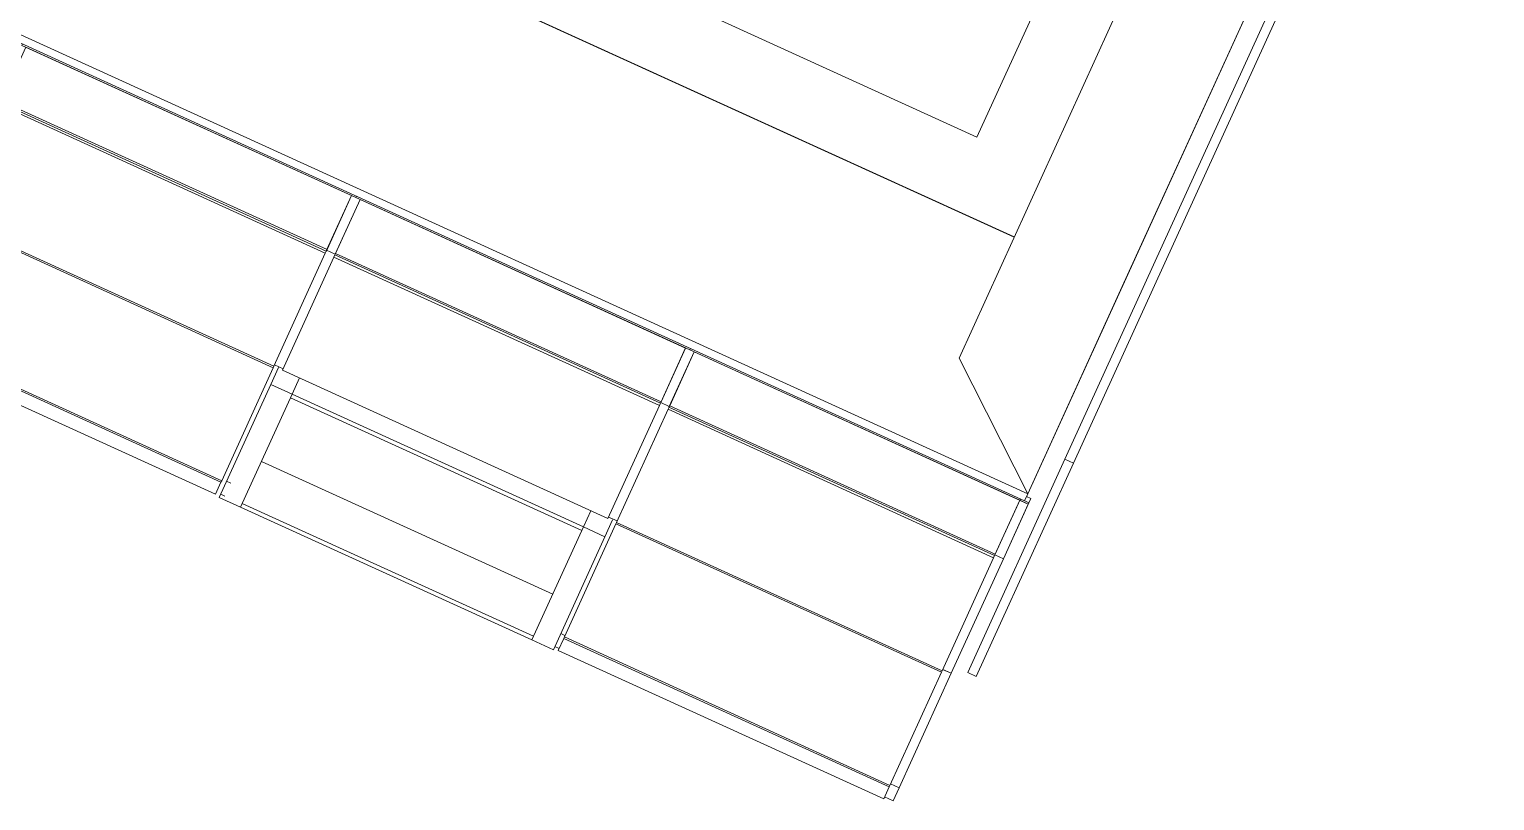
# Model space of a CAD drawing. Header units: inches. Extents: x -578 to 1873, y 397 to 1812.
# Drawn here: x -58.7 to 96.9, y 1045.3 to 1127.2 of the extents above; entities that cross this region are included whole.
import ezdxf

# ---------------------------------------------------------------- set-up
doc = ezdxf.new("R2010")
doc.units = ezdxf.units.IN
doc.header["$MEASUREMENT"] = 0
for name, color, linetype, lineweight in [('A-FLOR', 192, 'Continuous', 13), ('A-GLAZ-CURT', 52, 'Continuous', 9), ('A-GLAZ-CWMG', 51, 'Continuous', 9), ('A-WALL', 113, 'Continuous', 13)]:
    doc.layers.add(name, color=color, linetype=linetype, lineweight=lineweight)

# ---------------------------------------------------------------- blocks, each defined once
blk = doc.blocks.new('3D Cad File Example_dwg_CP_Solar Panel - Square-1731942-_3D_-2915-Level 1')
at = {"layer": 'A-GLAZ-CURT'}
for p, q in [((-1042.2, -43.84), (-1041.61, -42.55)), ((-1041.61, -42.55), (-1041.54, -42.39)), ((-1041.61, -42.55), (-1007.04, -58.31)), ((-1007.62, -59.59), (-1042.2, -43.84)), ((-1007.62, -59.59), (-1007.04, -58.31)), ((-1007.04, -58.31), (-1006.96, -58.15))]:
    blk.add_line(p, q, dxfattribs=at)
blk = doc.blocks.new('3D Cad File Example_dwg_CP_Solar Panel - Square-V6-_3D_-2916-Level 1')
at = {"layer": 'A-GLAZ-CURT'}
for p, q in [((-1036.07, -30.38), (-1041.54, -42.39)), ((-1036.07, -30.38), (-1036, -30.22)), ((-1001.49, -46.14), (-1036.07, -30.38)), ((-1041.54, -42.39), (-1006.96, -58.15)), ((-1001.49, -46.14), (-1006.96, -58.15)), ((-1001.49, -46.14), (-1001.42, -45.98))]:
    blk.add_line(p, q, dxfattribs=at)
blk = doc.blocks.new('3D Cad File Example_dwg_System Panel - Solar Wall Edges-1683376-_3D_-2917-Level 1')
at = {"layer": 'A-GLAZ-CURT'}
for p, q in [((-1027.75, -12.11), (-1030.35, -17.83)), ((-1027.75, -12.11), (-993.17, -27.87)), ((-1030.35, -17.83), (-995.77, -33.59)), ((-995.77, -33.59), (-993.17, -27.87))]:
    blk.add_line(p, q, dxfattribs=at)
blk = doc.blocks.new('3D Cad File Example_dwg_Rectangular Mullion - 1_ x 1_5_ _Black_-1053128-_3D_-2918-Level 1')
at = {"layer": 'A-GLAZ-CWMG'}
for p, q in [((-959.45, -50.34), (-959.37, -50.18)), ((-924.87, -66.09), (-959.45, -50.34)), ((-924.79, -65.93), (-959.37, -50.18)), ((-924.79, -65.93), (-924.87, -66.09))]:
    blk.add_line(p, q, dxfattribs=at)
blk = doc.blocks.new('3D Cad File Example_dwg_Rectangular Mullion - 1_ x 1_5_ _Black_-1053131-_3D_-2919-Level 1')
at = {"layer": 'A-GLAZ-CWMG'}
for p, q in [((-970.5, -74.59), (-970.95, -74.38)), ((-971.57, -75.74), (-971.12, -75.95))]:
    blk.add_line(p, q, dxfattribs=at)
blk = doc.blocks.new('3D Cad File Example_dwg_Rectangular Mullion - 1_ x 1_5_ _Black_-1053131-_3D_-V1-Level 1')
at = {"layer": 'A-GLAZ-CWMG'}
for p, q in [((-864.03, -123.11), (-864.94, -122.69)), ((-865.56, -124.05), (-864.65, -124.47)), ((-864.65, -124.47), (-864.03, -123.11))]:
    blk.add_line(p, q, dxfattribs=at)
blk = doc.blocks.new('3D Cad File Example_dwg_Rectangular Mullion - 1_ x 1_5_ _Black_-V7-_3D_-2920-Level 1')
at = {"layer": 'A-GLAZ-CWMG'}
for p, q in [((-965.86, -62.01), (-964.95, -62.42)), ((-970.95, -74.38), (-970.5, -74.59))]:
    blk.add_line(p, q, dxfattribs=at)
blk = doc.blocks.new('3D Cad File Example_dwg_Rectangular Mullion - 1_ x 1_5_ _Black_-V7-_3D_-V2-Level 1')
at = {"layer": 'A-GLAZ-CWMG'}
for p, q in [((-864.03, -123.11), (-858.49, -110.94)), ((-859.4, -110.53), (-858.49, -110.94)), ((-864.94, -122.69), (-864.03, -123.11))]:
    blk.add_line(p, q, dxfattribs=at)
blk = doc.blocks.new('3D Cad File Example_dwg_Rectangular Mullion - 1_ x 1_5_ _Black_-V7-_3D_-V3-Level 1')
at = {"layer": 'A-GLAZ-CWMG'}
for p, q in [((-960.32, -49.84), (-960.38, -49.98)), ((-960.32, -49.84), (-959.41, -50.26)), ((-959.47, -50.39), (-959.41, -50.26)), ((-965.86, -62.01), (-964.95, -62.42))]:
    blk.add_line(p, q, dxfattribs=at)
blk = doc.blocks.new('3D Cad File Example_dwg_Rectangular Mullion - 1_ x 1_5_ _Black_-1683368-_3D_-2921-Level 1')
at = {"layer": 'A-GLAZ-CWMG'}
for p, q in [((-957.68, -44.04), (-960.32, -49.84)), ((-956.77, -44.46), (-959.41, -50.26)), ((-956.77, -44.46), (-957.68, -44.04)), ((-960.32, -49.84), (-959.41, -50.26))]:
    blk.add_line(p, q, dxfattribs=at)
blk = doc.blocks.new('3D Cad File Example_dwg_Rectangular Mullion - 1_ x 1_5_ _Black_-2339330-_3D_-2922-Level 1')
at = {"layer": 'A-GLAZ-CWMG'}
for p, q in [((-864.03, -123.11), (-864.94, -122.69)), ((-865.56, -124.05), (-864.65, -124.47)), ((-864.65, -124.47), (-864.03, -123.11))]:
    blk.add_line(p, q, dxfattribs=at)
blk = doc.blocks.new('3D Cad File Example_dwg_Rectangular Mullion - 1_ x 1_5_ _Black_-V8-_3D_-2923-Level 1')
at = {"layer": 'A-GLAZ-CWMG'}
for p, q in [((-864.03, -123.11), (-858.49, -110.94)), ((-859.4, -110.53), (-858.49, -110.94)), ((-864.94, -122.69), (-864.03, -123.11))]:
    blk.add_line(p, q, dxfattribs=at)
blk = doc.blocks.new('3D Cad File Example_dwg_Rectangular Mullion - 1_ x 1_5_ _Black_-V8-_3D_-V4-Level 1')
at = {"layer": 'A-GLAZ-CWMG'}
for p, q in [((-858.49, -110.94), (-852.94, -98.77)), ((-853.85, -98.36), (-853.91, -98.49)), ((-853.85, -98.36), (-852.94, -98.77)), ((-859.4, -110.53), (-858.49, -110.94))]:
    blk.add_line(p, q, dxfattribs=at)
blk = doc.blocks.new('3D Cad File Example_dwg_Rectangular Mullion - 1_ x 1_5_ _Black_-2339331-_3D_-2924-Level 1')
at = {"layer": 'A-GLAZ-CWMG'}
for p, q in [((-851.14, -92.41), (-853.85, -98.36)), ((-850.23, -92.82), (-852.94, -98.77)), ((-850.23, -92.82), (-850.68, -92.61)), ((-850.02, -92.37), (-850.48, -92.16)), ((-850.23, -92.82), (-850.02, -92.37)), ((-850.02, -92.37), (-850.05, -92.42)), ((-853.85, -98.36), (-852.94, -98.77))]:
    blk.add_line(p, q, dxfattribs=at)
blk = doc.blocks.new('3D Cad File Example_dwg_Rectangular Mullion - 1_ x 1_5_ _Black_-1053135-_3D_-2925-Level 1')
at = {"layer": 'A-GLAZ-CWMG'}
for p, q in [((-992.71, -28.08), (-992.64, -27.93)), ((-992.71, -28.08), (-957.22, -44.25)), ((-957.22, -44.25), (-957.15, -44.1))]:
    blk.add_line(p, q, dxfattribs=at)
blk = doc.blocks.new('3D Cad File Example_dwg_Rectangular Mullion - 1_ x 1_5_ _Black_-2339324-_3D_-2926-Level 1')
at = {"layer": 'A-GLAZ-CWMG'}
for p, q in [((-886.24, -76.6), (-886.18, -76.44)), ((-850.3, -92.97), (-886.24, -76.6)), ((-850.23, -92.82), (-850.68, -92.61)), ((-850.02, -92.37), (-850.48, -92.16)), ((-850.23, -92.82), (-850.3, -92.97)), ((-850.02, -92.37), (-850.23, -92.82)), ((-850.02, -92.37), (-850.05, -92.42))]:
    blk.add_line(p, q, dxfattribs=at)
blk = doc.blocks.new('3D Cad File Example_dwg_Rectangular Mullion - 2_5_ x 5_ rectangular _Orange_-1053136-_3D_-2947-Level 1')
at = {"layer": 'A-GLAZ-CWMG'}
for p, q in [((180.52, -35.38), (181.31, -33.65)), ((180.52, -35.38), (180.34, -35.77)), ((211.28, -49.87), (180.34, -35.77)), ((211.46, -49.47), (180.52, -35.38)), ((212.25, -47.75), (211.46, -49.47)), ((211.46, -49.47), (211.28, -49.87))]:
    blk.add_line(p, q, dxfattribs=at)
blk = doc.blocks.new('3D Cad File Example_dwg_Rectangular Mullion - 2_5_ x 5_ rectangular _Orange_-1053137-_3D_-2957-Level 1')
at = {"layer": 'A-GLAZ-CWMG'}
for p, q in [((341.57, -64.63), (372.51, -78.73)), ((339.35, -69.5), (339.53, -69.11)), ((339.35, -69.5), (370.29, -83.6)), ((339.53, -69.11), (370.47, -83.21)), ((370.29, -83.6), (370.47, -83.21))]:
    blk.add_line(p, q, dxfattribs=at)
blk = doc.blocks.new('3D Cad File Example_dwg_Rectangular Mullion - 2_5_ x 5_ rectangular _Orange_-1053171-_3D_-2958-Level 1')
at = {"layer": 'A-GLAZ-CWMG'}
for p, q in [((376.55, -69.87), (375.76, -71.59)), ((370.29, -83.6), (375.76, -71.59)), ((378.04, -72.63), (375.76, -71.59)), ((378.04, -72.63), (378.86, -70.84)), ((372.57, -84.64), (378.04, -72.63)), ((372.57, -84.64), (370.29, -83.6))]:
    blk.add_line(p, q, dxfattribs=at)
blk = doc.blocks.new('3D Cad File Example_dwg_Rectangular Mullion - 2_5_ x 5_ rectangular _Orange_-1053172-_3D_-2959-Level 1')
at = {"layer": 'A-GLAZ-CWMG'}
for p, q in [((343.37, -54.67), (342.55, -56.46)), ((345.61, -55.77), (344.82, -57.49)), ((342.55, -56.46), (337.08, -68.47)), ((344.82, -57.49), (339.35, -69.5)), ((342.55, -56.46), (344.82, -57.49)), ((337.08, -68.47), (339.35, -69.5))]:
    blk.add_line(p, q, dxfattribs=at)
blk = doc.blocks.new('3D Cad File Example_dwg-2744-Level 1')
at = {"layer": 'A-FLOR'}
for p in [(-810.97, 44.27), (-887.38, -39.6)]:
    blk.add_line(p, (-855.76, -54.01), dxfattribs=at)
at = {"layer": 'A-WALL', "color": 103, "lineweight": 9}
for p, q in [((-857.66, -77.48), (-807.01, 33.67)), ((-800.76, 16.95), (-840.32, -69.87)), ((-851.81, -64.63), (-1017.76, 10.99)), ((-802.92, 12.21), (-850.36, -91.89)), ((-850.69, -92.62), (-1028.13, -11.76)), ((-850.36, -91.89), (-1027.8, -11.03)), ((-840.32, -69.87), (-850.36, -91.89)), ((-850.36, -91.89), (-857.66, -77.48)), ((-850.36, -91.89), (-850.69, -92.62))]:
    blk.add_line(p, q, dxfattribs=at)
at = {"layer": 'A-WALL'}
for p, q in [((-851.8, -64.6), (-1017.75, 11.02)), ((-804.08, 4.7), (-846.41, -88.21)), ((-845.5, -88.62), (-803.17, 4.29)), ((-856.74, -110.86), (-846.41, -88.21)), ((-855.83, -111.27), (-845.5, -88.62)), ((-845.5, -88.62), (-846.41, -88.21)), ((-855.83, -111.27), (-856.74, -110.86))]:
    blk.add_line(p, q, dxfattribs=at)
for name, p in [('3D Cad File Example_dwg_System Panel - Solar Wall Edges-1683376-_3D_-2917-Level 1', (70.98, -32.34)), ('3D Cad File Example_dwg_Rectangular Mullion - 1_ x 1_5_ _Black_-1053135-_3D_-2925-Level 1', (35.49, -16.17)), ('3D Cad File Example_dwg_CP_Solar Panel - Square-V6-_3D_-2916-Level 1', (76.52, -20.18)), ('3D Cad File Example_dwg_Rectangular Mullion - 1_ x 1_5_ _Black_-1053128-_3D_-2918-Level 1', (0, 0)), ('3D Cad File Example_dwg_Rectangular Mullion - 1_ x 1_5_ _Black_-1683368-_3D_-2921-Level 1', (35.49, -16.17)), ('3D Cad File Example_dwg_System Panel - Solar Wall Edges-1683376-_3D_-2917-Level 1', (106.47, -48.52)), ('3D Cad File Example_dwg_Rectangular Mullion - 1_ x 1_5_ _Black_-1053135-_3D_-2925-Level 1', (70.98, -32.34)), ('3D Cad File Example_dwg_CP_Solar Panel - Square-V6-_3D_-2916-Level 1', (70.98, -32.34)), ('3D Cad File Example_dwg_Rectangular Mullion - 1_ x 1_5_ _Black_-V7-_3D_-V3-Level 1', (35.49, -16.17)), ('3D Cad File Example_dwg_CP_Solar Panel - Square-V6-_3D_-2916-Level 1', (112.01, -36.35)), ('3D Cad File Example_dwg_Rectangular Mullion - 1_ x 1_5_ _Black_-1053128-_3D_-2918-Level 1', (35.49, -16.17)), ('3D Cad File Example_dwg_CP_Solar Panel - Square-1731942-_3D_-2915-Level 1', (70.98, -32.34)), ('3D Cad File Example_dwg_Rectangular Mullion - 1_ x 1_5_ _Black_-1683368-_3D_-2921-Level 1', (70.98, -32.34)), ('3D Cad File Example_dwg_System Panel - Solar Wall Edges-1683376-_3D_-2917-Level 1', (141.96, -64.69)), ('3D Cad File Example_dwg_Rectangular Mullion - 1_ x 1_5_ _Black_-2339324-_3D_-2926-Level 1', (0, 0)), ('3D Cad File Example_dwg_Rectangular Mullion - 2_5_ x 5_ rectangular _Orange_-1053172-_3D_-2959-Level 1', (-1273.32, -23.8)), ('3D Cad File Example_dwg_Rectangular Mullion - 1_ x 1_5_ _Black_-V7-_3D_-2920-Level 1', (35.49, -16.17)), ('3D Cad File Example_dwg_Rectangular Mullion - 2_5_ x 5_ rectangular _Orange_-1053136-_3D_-2947-Level 1', (-1109.02, -45.92)), ('3D Cad File Example_dwg_Rectangular Mullion - 1_ x 1_5_ _Black_-V7-_3D_-V3-Level 1', (70.98, -32.34)), ('3D Cad File Example_dwg_CP_Solar Panel - Square-V6-_3D_-2916-Level 1', (147.5, -52.52)), ('3D Cad File Example_dwg_Rectangular Mullion - 1_ x 1_5_ _Black_-1053128-_3D_-2918-Level 1', (70.98, -32.34)), ('3D Cad File Example_dwg_Rectangular Mullion - 2_5_ x 5_ rectangular _Orange_-1053137-_3D_-2957-Level 1', (-1273.32, -23.8)), ('3D Cad File Example_dwg_Rectangular Mullion - 1_ x 1_5_ _Black_-1053131-_3D_-2919-Level 1', (35.49, -16.17)), ('3D Cad File Example_dwg_Rectangular Mullion - 1_ x 1_5_ _Black_-2339331-_3D_-2924-Level 1', (0, 0)), ('3D Cad File Example_dwg_Rectangular Mullion - 1_ x 1_5_ _Black_-1683368-_3D_-2921-Level 1', (106.47, -48.52)), ('3D Cad File Example_dwg_Rectangular Mullion - 2_5_ x 5_ rectangular _Orange_-1053171-_3D_-2958-Level 1', (-1273.32, -23.8)), ('3D Cad File Example_dwg_Rectangular Mullion - 1_ x 1_5_ _Black_-V7-_3D_-2920-Level 1', (70.98, -32.34)), ('3D Cad File Example_dwg_CP_Solar Panel - Square-V6-_3D_-2916-Level 1', (141.96, -64.69)), ('3D Cad File Example_dwg_Rectangular Mullion - 1_ x 1_5_ _Black_-V7-_3D_-V3-Level 1', (106.47, -48.52)), ('3D Cad File Example_dwg_Rectangular Mullion - 1_ x 1_5_ _Black_-V8-_3D_-V4-Level 1', (0, 0)), ('3D Cad File Example_dwg_Rectangular Mullion - 1_ x 1_5_ _Black_-1053131-_3D_-2919-Level 1', (70.98, -32.34)), ('3D Cad File Example_dwg_CP_Solar Panel - Square-1731942-_3D_-2915-Level 1', (141.96, -64.69)), ('3D Cad File Example_dwg_Rectangular Mullion - 1_ x 1_5_ _Black_-V7-_3D_-V2-Level 1', (0, 0)), ('3D Cad File Example_dwg_Rectangular Mullion - 1_ x 1_5_ _Black_-V8-_3D_-2923-Level 1', (0, 0)), ('3D Cad File Example_dwg_Rectangular Mullion - 1_ x 1_5_ _Black_-1053131-_3D_-V1-Level 1', (0, 0)), ('3D Cad File Example_dwg_Rectangular Mullion - 1_ x 1_5_ _Black_-2339330-_3D_-2922-Level 1', (0, 0))]:
    blk.add_blockref(name, p)

msp = doc.modelspace()

# ---------------------------------------------------------------- block references
at = {"layer": 'A-WALL', "color": 30, "lineweight": 9}
msp.add_blockref('3D Cad File Example_dwg-2744-Level 1', (897.69, 1169.79), dxfattribs=at)

doc.saveas('drawing.dxf')
